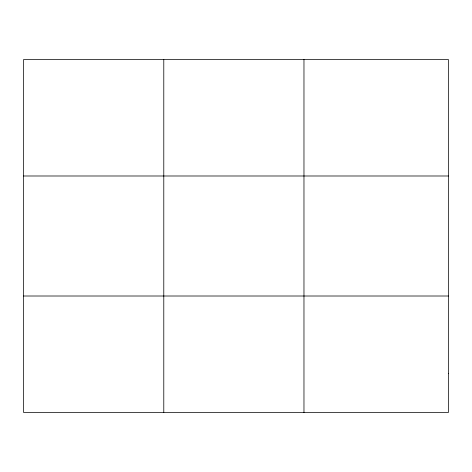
<?xml version="1.0" encoding="UTF-8"?>
<svg xmlns="http://www.w3.org/2000/svg" width="472" height="472" viewBox="0 0 472 472"><rect width="100%" height="100%" fill="white"/><g stroke="black" fill="none" stroke-linecap="round" stroke-linejoin="round"><path stroke-width="0.71" d="M163.784 412.487L163.784 59.513M303.968 412.487L303.968 59.513M23.6 175.991L448.4 175.991M23.6 296.009L448.4 296.009M448.4 373.659L448.4 412.487L23.6 412.487L23.6 59.513L448.4 59.513L448.4 373.659"/></g></svg>
